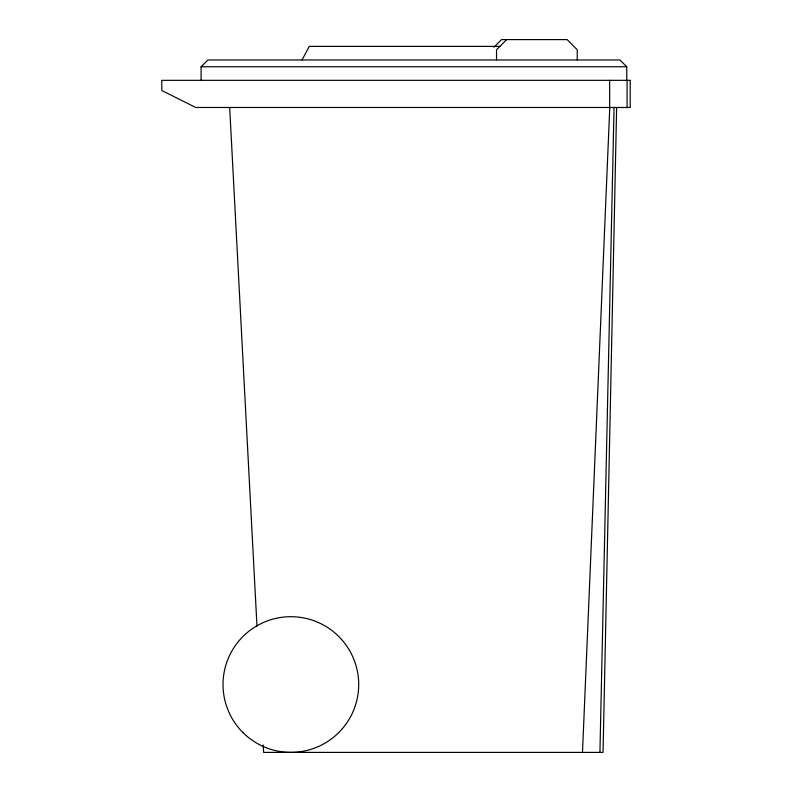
<?xml version="1.0" encoding="UTF-8"?>
<svg xmlns="http://www.w3.org/2000/svg" width="792" height="792" viewBox="0 0 792 792"><rect width="100%" height="100%" fill="white"/><g stroke="black" fill="none" stroke-linecap="round" stroke-linejoin="round"><path stroke-width="1.19" d="M616.631 107.484L603.049 752.4L263.627 752.4L263.231 744.985M599.93 752.4L614.048 107.484M582.486 752.4L609.771 107.484M302.049 59.964L309.246 46.391L500.178 46.391M493.911 47.233L501.494 39.6L567.141 39.6L577.259 49.787L577.259 59.964M506.652 39.6L496.534 49.787L496.534 59.964M201.099 80.329L201.099 66.756L207.89 59.964L619.889 59.964L626.739 66.756L626.739 80.329M201.099 66.756L626.739 66.756M229.68 107.484L256.994 626.383M627.086 80.329L627.086 107.484M609.632 80.329L609.632 107.484M630.204 80.329L161.796 80.329L161.796 90.516L195.733 107.484L630.204 107.484L630.204 80.329M242.897 732.511A67.835 67.835 0 0 0 356.39 702.088A67.835 67.835 0 0 0 273.299 619.007A67.835 67.835 0 0 0 242.897 732.511"/></g></svg>
